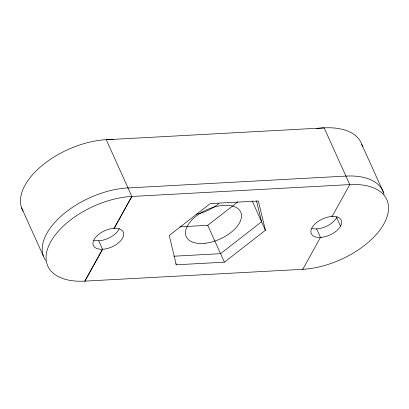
<?xml version="1.0" encoding="UTF-8"?>
<svg xmlns="http://www.w3.org/2000/svg" width="409" height="409" viewBox="0 0 409 409"><rect width="100%" height="100%" fill="white"/><g stroke="black" fill="none" stroke-linecap="round" stroke-linejoin="round"><path stroke-width="0.61" d="M84.842 281.121L102.531 249.234A16.416 8.819 -24.3 0 1 94.08 239.536A16.416 8.819 -24.3 0 1 114.147 228.288L131.836 196.397A66.411 35.68 -24.3 0 0 50.66 241.903A66.411 35.68 -24.3 0 0 84.842 281.121L302.778 269.321A66.411 35.68 -24.3 0 0 383.949 223.815A66.411 35.68 -24.3 0 0 349.767 184.597L324.158 127.879L106.253 139.745L131.867 196.468L114.177 228.355A16.416 8.819 -24.3 0 1 122.628 238.053A16.416 8.819 -24.3 0 1 102.562 249.301L84.873 281.193M179.909 226.826L207.757 225.313L237.772 201.964M224.403 262.179L265.421 230.272L258.34 200.988L210.236 203.61L169.219 235.512L176.299 264.797L224.403 262.179L207.757 225.313M128.022 187.956L345.927 176.09A66.411 35.68 -24.3 0 1 384.092 194.393M131.867 196.468L349.767 184.597L332.088 216.479L331.847 215.942M173.723 256.223L220.558 253.672L261.581 221.765L256.566 201.023M361.796 144.428L383.565 192.639M336.694 217.665L340.539 226.172M316.627 228.912L320.467 237.419L302.778 269.321L302.537 268.79M252.159 200.896L265.421 230.272M175.778 263.647L176.299 264.797M113.907 227.762L114.147 228.288M102.562 249.301L98.717 240.794A16.416 8.819 -24.3 0 0 119.254 228.605M21.595 207.854L43.364 256.065M337.159 216.724A16.416 8.819 -24.3 0 1 311.786 228.462M316.402 128.651A66.411 35.68 -24.3 0 1 362.461 146.775M106.253 139.745A66.411 35.68 -24.3 0 1 113.257 139.684M45.568 260.441A66.411 35.68 -24.3 0 1 61.733 215.558A66.411 35.68 -24.3 0 1 127.991 187.889M23.139 211.182A66.411 35.68 -24.3 0 1 43.707 164.224A66.411 35.68 -24.3 0 1 113.227 139.617M98.687 240.727A16.416 8.819 -24.3 0 1 93.845 240.277M218.876 203.524A29.883 16.058 -24.3 0 1 196.054 214.316M204.152 243.36A29.883 16.058 -24.3 0 0 241.029 212.89A29.883 16.058 -24.3 0 0 195.251 216.908A29.883 16.058 -24.3 0 0 204.152 243.36M321.269 237.363A16.416 8.819 -24.3 0 0 341.392 220.569A16.416 8.819 -24.3 0 0 316.172 222.915A16.416 8.819 -24.3 0 0 321.269 237.363"/></g></svg>
